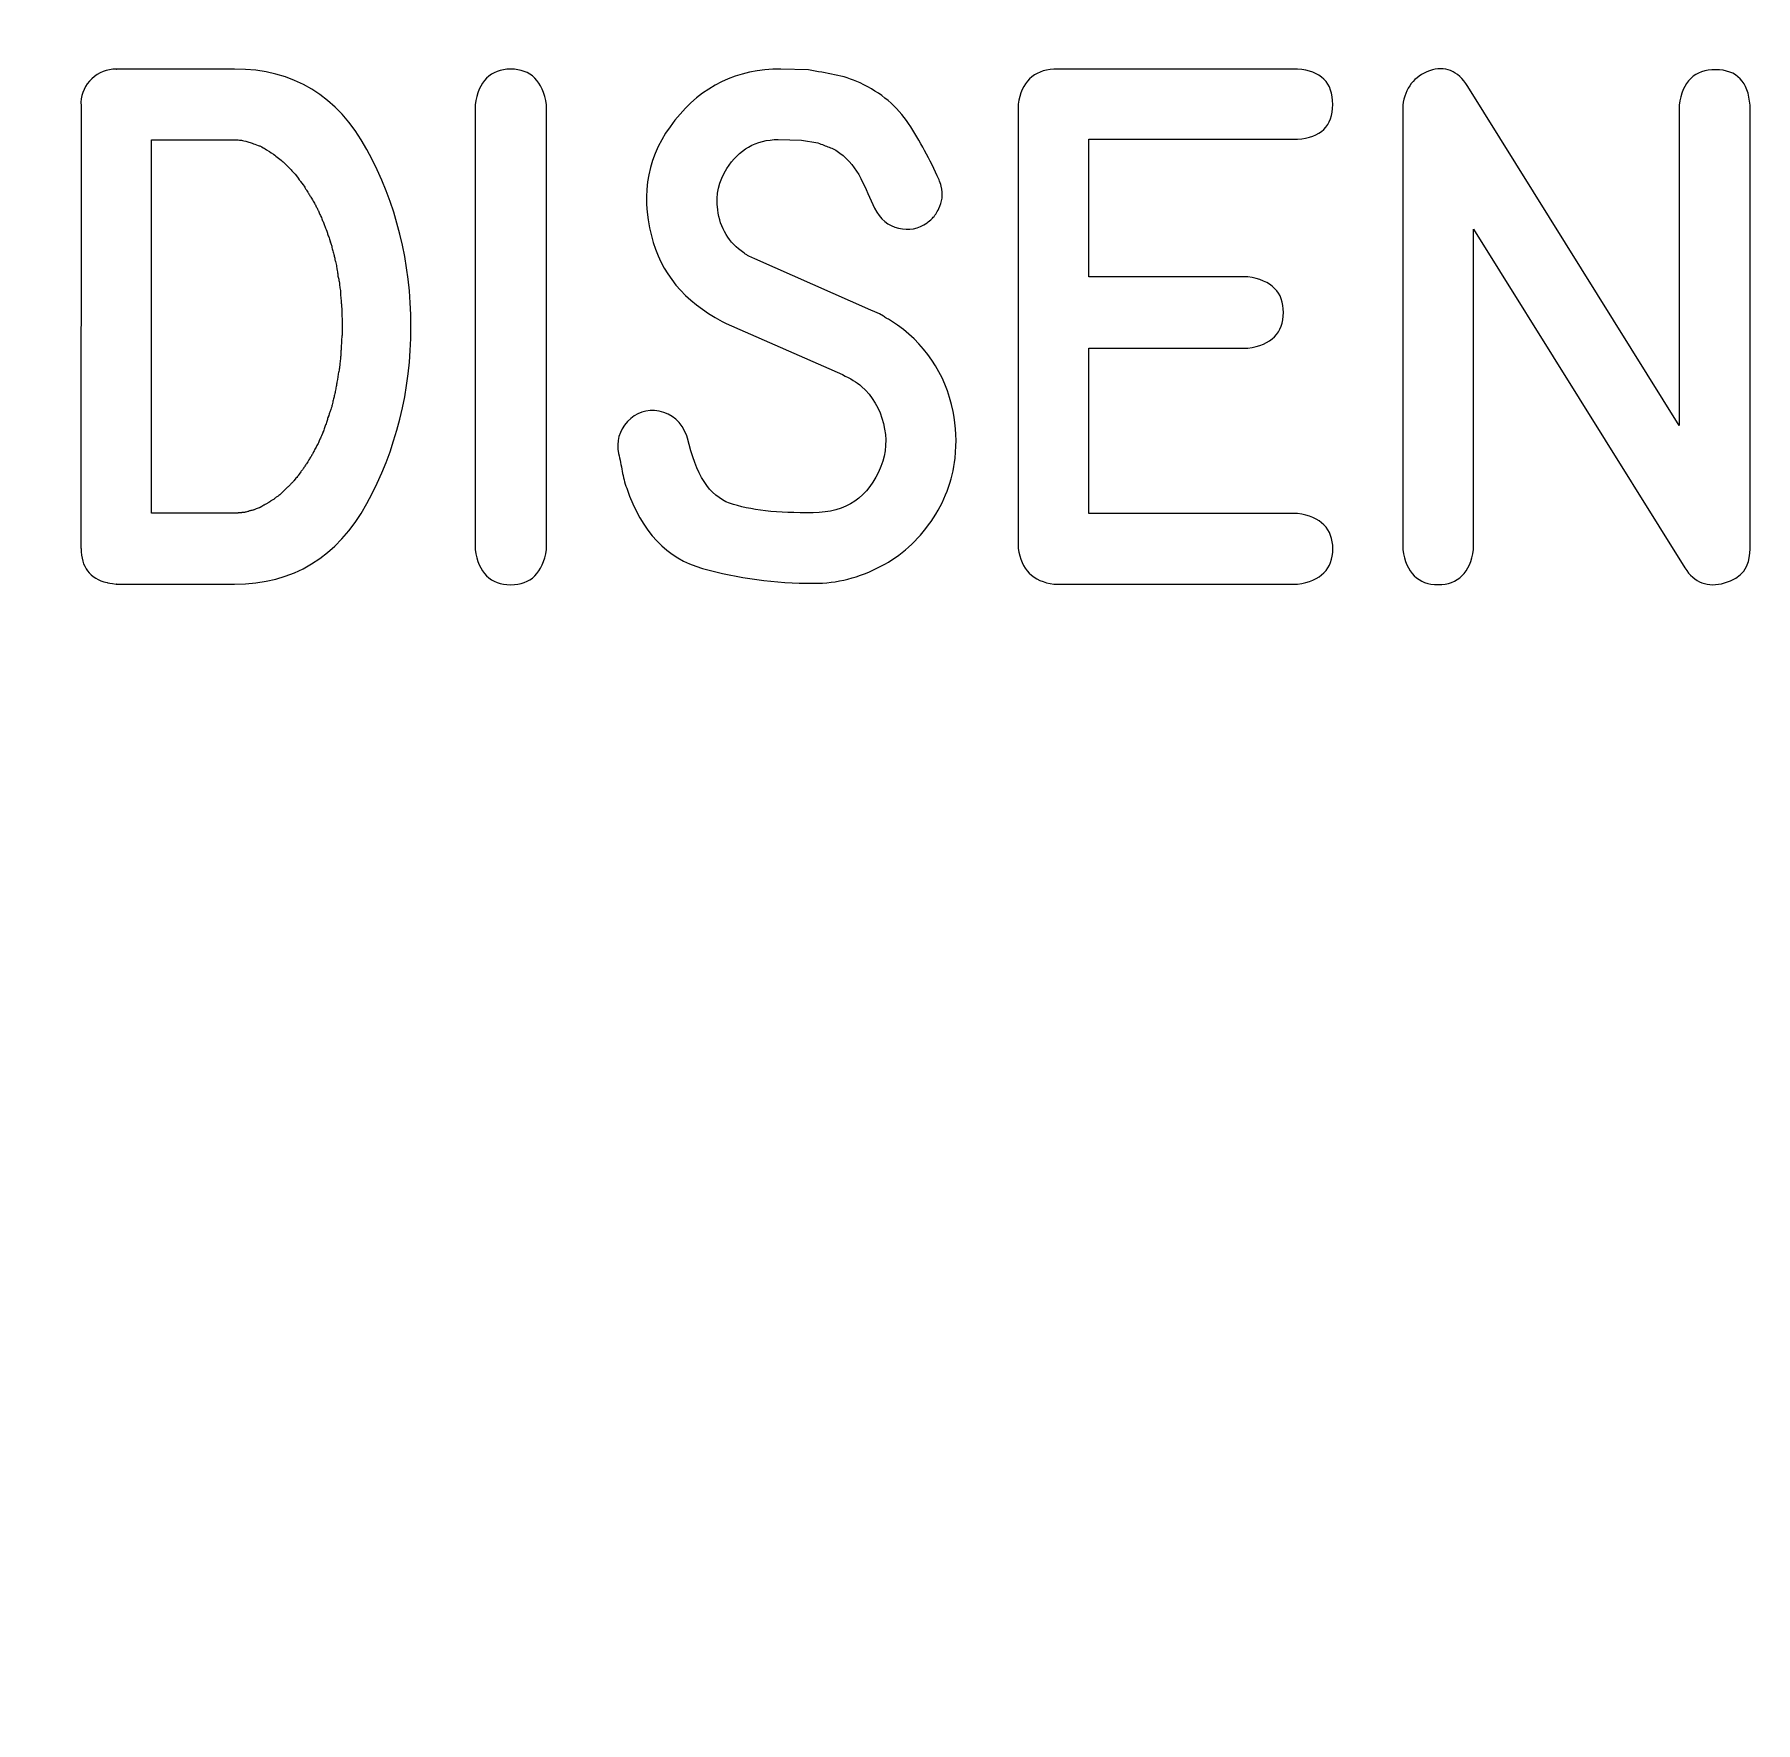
# Model space of a CAD drawing. Header units: millimetres. Extents: x -247 to 282, y -81 to 81.
# Drawn here: x -216.24 to -204.45, y -1.29 to 10.27 of the extents above; entities that cross this region are included whole.
import ezdxf

# ---------------------------------------------------------------- set-up
doc = ezdxf.new("R2010")
doc.units = ezdxf.units.MM
doc.header["$MEASUREMENT"] = 0
doc.layers.add('Engrave', color=7, linetype='Continuous')
doc.layers.add('Indicators', color=7, linetype='Continuous')

msp = doc.modelspace()

# ---------------------------------------------------------------- linework, layer by layer
at = {"layer": 'Engrave', "color": 240, "lineweight": 9}
for points, knots in [([(-215.6828, 10.0335), (-215.6828, 10.0335), (-214.8715, 10.0335), (-214.8715, 10.0335), (-214.8715, 10.0335), (-214.4681, 10.0335), (-214.1665, 9.8501), (-213.9654, 9.4826), (-213.9654, 9.4826), (-213.7644, 9.1151), (-213.6638, 8.7106), (-213.6638, 8.2696), (-213.6638, 8.2696), (-213.6638, 7.8287), (-213.7649, 7.4248), (-213.966, 7.0573), (-213.966, 7.0573), (-214.1677, 6.6898), (-214.4693, 6.5058), (-214.8715, 6.5058), (-214.8715, 6.5058), (-214.8715, 6.5058), (-215.6828, 6.5058), (-215.6828, 6.5058), (-215.6828, 6.5058), (-215.6828, 6.5058), (-215.6793, 6.5058), (-215.6793, 6.5058), (-215.6793, 6.5058), (-215.6793, 6.5058), (-215.6828, 6.5058), (-215.6828, 6.5058), (-215.6828, 6.5058), (-215.7205, 6.5117), (-215.741, 6.5152), (-215.7446, 6.5164), (-215.7446, 6.5164), (-215.8639, 6.5446), (-215.9233, 6.6228), (-215.9221, 6.7504), (-215.9221, 6.7504), (-215.9221, 6.7504), (-215.9239, 6.7504), (-215.9239, 6.7504), (-215.9239, 6.7504), (-215.9239, 6.7504), (-215.9221, 9.7924), (-215.9221, 9.7924), (-215.9221, 9.7924), (-215.9233, 9.796), (-215.9239, 9.8007), (-215.9239, 9.806), (-215.9239, 9.806), (-215.9204, 9.8695), (-215.8957, 9.923), (-215.8492, 9.9671), (-215.8492, 9.9671), (-215.8022, 10.0112), (-215.7463, 10.0335), (-215.6811, 10.0335), (-215.6811, 10.0335), (-215.6811, 10.0335), (-215.6828, 10.0335), (-215.6828, 10.0335)], [0, 0, 0, 0, 0.0588235, 0.0588235, 0.0588235, 0.0588235, 0.1176471, 0.1176471, 0.1176471, 0.1176471, 0.1764706, 0.1764706, 0.1764706, 0.1764706, 0.2352941, 0.2352941, 0.2352941, 0.2352941, 0.2941176, 0.2941176, 0.2941176, 0.2941176, 0.3529412, 0.3529412, 0.3529412, 0.3529412, 0.4117647, 0.4117647, 0.4117647, 0.4117647, 0.4705882, 0.4705882, 0.4705882, 0.4705882, 0.5294118, 0.5294118, 0.5294118, 0.5294118, 0.5882353, 0.5882353, 0.5882353, 0.5882353, 0.6470588, 0.6470588, 0.6470588, 0.6470588, 0.7058824, 0.7058824, 0.7058824, 0.7058824, 0.7647059, 0.7647059, 0.7647059, 0.7647059, 0.8235294, 0.8235294, 0.8235294, 0.8235294, 0.8823529, 0.8823529, 0.8823529, 0.8823529, 1, 1, 1, 1]), ([(-212.7354, 6.7433), (-212.7607, 6.5816), (-212.8424, 6.5011), (-212.9806, 6.5017), (-212.9806, 6.5017), (-213.1194, 6.5023), (-213.2005, 6.5828), (-213.2246, 6.7433), (-213.2246, 6.7433), (-213.2246, 6.7433), (-213.2246, 9.7889), (-213.2246, 9.7889), (-213.2246, 9.7889), (-213.2005, 9.9506), (-213.1194, 10.0323), (-212.9806, 10.0329), (-212.9806, 10.0329), (-212.8424, 10.0335), (-212.7607, 9.9518), (-212.7354, 9.7889), (-212.7354, 9.7889), (-212.7354, 9.7889), (-212.7354, 6.7433), (-212.7354, 6.7433)], [0, 0, 0, 0, 0.1428571, 0.1428571, 0.1428571, 0.1428571, 0.2857143, 0.2857143, 0.2857143, 0.2857143, 0.4285714, 0.4285714, 0.4285714, 0.4285714, 0.5714286, 0.5714286, 0.5714286, 0.5714286, 0.7142857, 0.7142857, 0.7142857, 0.7142857, 1, 1, 1, 1]), ([(-210.5136, 8.3831), (-210.5136, 8.3831), (-210.486, 8.3714), (-210.486, 8.3714), (-210.486, 8.3714), (-210.486, 8.3714), (-210.4548, 8.3561), (-210.4548, 8.3561), (-210.4548, 8.3561), (-210.4548, 8.3561), (-210.4272, 8.3402), (-210.4272, 8.3402), (-210.4272, 8.3402), (-210.4195, 8.3343), (-210.4101, 8.329), (-210.4007, 8.3237), (-210.4007, 8.3237), (-210.3907, 8.319), (-210.3813, 8.3132), (-210.3719, 8.3079), (-210.3719, 8.3079), (-210.145, 8.1585), (-210.0039, 7.9516), (-209.9504, 7.6876), (-209.9504, 7.6876), (-209.9298, 7.5841), (-209.9251, 7.4777), (-209.9362, 7.3689), (-209.9362, 7.3689), (-209.9551, 7.2125), (-210.0097, 7.0685), (-210.1009, 6.9356), (-210.1009, 6.9356), (-210.192, 6.8027), (-210.3067, 6.7004), (-210.4442, 6.6281), (-210.4442, 6.6281), (-210.5924, 6.5499), (-210.7459, 6.5111), (-210.9046, 6.5111), (-210.9046, 6.5111), (-211.1709, 6.5111), (-211.4249, 6.5452), (-211.6678, 6.6134), (-211.6678, 6.6134), (-211.91, 6.6816), (-212.0828, 6.8644), (-212.1857, 7.162), (-212.1857, 7.162), (-212.1999, 7.2002), (-212.2098, 7.239), (-212.2169, 7.279), (-212.2169, 7.279), (-212.224, 7.3195), (-212.2322, 7.3595), (-212.241, 7.4001), (-212.241, 7.4001), (-212.2581, 7.4824), (-212.2381, 7.5553), (-212.1799, 7.6188), (-212.1799, 7.6188), (-212.1222, 7.6817), (-212.0499, 7.7058), (-211.9641, 7.6911), (-211.9641, 7.6911), (-211.873, 7.6723), (-211.81, 7.6164), (-211.7742, 7.5224), (-211.7742, 7.5224), (-211.7742, 7.5224), (-211.7689, 7.5065), (-211.7689, 7.5065), (-211.7689, 7.5065), (-211.7142, 7.2572), (-211.6178, 7.1084), (-211.4808, 7.0602), (-211.4808, 7.0602), (-211.3432, 7.012), (-211.1527, 6.9903), (-210.9081, 6.995), (-210.9081, 6.995), (-210.6829, 6.995), (-210.5283, 7.1008), (-210.4442, 7.3119), (-210.4442, 7.3119), (-210.4078, 7.406), (-210.4019, 7.5041), (-210.4272, 7.6059), (-210.4272, 7.6059), (-210.4525, 7.707), (-210.5024, 7.7922), (-210.5771, 7.8598), (-210.5771, 7.8598), (-210.6106, 7.8887), (-210.6541, 7.9151), (-210.7082, 7.9404), (-210.7082, 7.9404), (-210.7082, 7.9404), (-211.5055, 8.2902), (-211.5055, 8.2902), (-211.5055, 8.2902), (-211.5055, 8.2902), (-211.5314, 8.3043), (-211.5314, 8.3043), (-211.5314, 8.3043), (-211.7924, 8.4419), (-211.9541, 8.6377), (-212.017, 8.8917), (-212.017, 8.8917), (-212.094, 9.1857), (-212.0405, 9.4491), (-211.8559, 9.6831), (-211.8559, 9.6831), (-211.6719, 9.9165), (-211.4296, 10.0335), (-211.1304, 10.0335), (-211.1304, 10.0335), (-211.1304, 10.0335), (-210.9405, 10.0282), (-210.9405, 10.0282), (-210.9405, 10.0282), (-210.8787, 10.017), (-210.8188, 10.0059), (-210.7617, 9.9947), (-210.7617, 9.9947), (-210.7041, 9.9841), (-210.6459, 9.9653), (-210.5877, 9.9388), (-210.5877, 9.9388), (-210.4431, 9.8712), (-210.3319, 9.7777), (-210.2549, 9.6596), (-210.2549, 9.6596), (-210.1779, 9.5414), (-210.1085, 9.4132), (-210.0468, 9.2756), (-210.0468, 9.2756), (-210.0409, 9.2627), (-210.0356, 9.248), (-210.0309, 9.2309), (-210.0309, 9.2309), (-210.0186, 9.1745), (-210.0244, 9.1234), (-210.0485, 9.0775), (-210.0485, 9.0775), (-210.0621, 9.0487), (-210.0768, 9.0269), (-210.0915, 9.0122), (-210.0915, 9.0122), (-210.1062, 8.9969), (-210.1185, 8.9869), (-210.1273, 8.9811), (-210.1273, 8.9811), (-210.1873, 8.9387), (-210.2526, 8.9258), (-210.3237, 8.9434), (-210.3237, 8.9434), (-210.3954, 8.9593), (-210.4495, 9.0052), (-210.4877, 9.081), (-210.4877, 9.081), (-210.5177, 9.1475), (-210.5495, 9.2157), (-210.583, 9.285), (-210.583, 9.285), (-210.6171, 9.3544), (-210.6647, 9.412), (-210.7253, 9.4585), (-210.7253, 9.4585), (-210.7506, 9.4767), (-210.7752, 9.4902), (-210.7988, 9.4985), (-210.7988, 9.4985), (-210.8223, 9.5073), (-210.8482, 9.5167), (-210.877, 9.5273), (-210.877, 9.5273), (-210.877, 9.5273), (-210.9887, 9.5461), (-210.9887, 9.5461), (-210.9887, 9.5461), (-210.9887, 9.5461), (-211.1474, 9.5514), (-211.1474, 9.5514), (-211.1474, 9.5514), (-211.3015, 9.549), (-211.4191, 9.4826), (-211.5002, 9.3515), (-211.5002, 9.3515), (-211.5555, 9.2674), (-211.576, 9.1739), (-211.5625, 9.0704), (-211.5625, 9.0704), (-211.5466, 8.9434), (-211.4867, 8.8447), (-211.3832, 8.7741), (-211.3832, 8.7741), (-211.3785, 8.7712), (-211.3738, 8.7671), (-211.3679, 8.7629), (-211.3679, 8.7629), (-211.362, 8.7594), (-211.3556, 8.7553), (-211.3491, 8.7518), (-211.3491, 8.7518), (-211.3491, 8.7518), (-211.3297, 8.7435), (-211.3297, 8.7435), (-211.3297, 8.7435), (-211.3297, 8.7435), (-211.3091, 8.7347), (-211.3091, 8.7347), (-211.3091, 8.7347), (-211.3091, 8.7347), (-210.5136, 8.3831), (-210.5136, 8.3831)], [0, 0, 0, 0, 0.0181818, 0.0181818, 0.0181818, 0.0181818, 0.0363636, 0.0363636, 0.0363636, 0.0363636, 0.0545455, 0.0545455, 0.0545455, 0.0545455, 0.0727273, 0.0727273, 0.0727273, 0.0727273, 0.0909091, 0.0909091, 0.0909091, 0.0909091, 0.1090909, 0.1090909, 0.1090909, 0.1090909, 0.1272727, 0.1272727, 0.1272727, 0.1272727, 0.1454545, 0.1454545, 0.1454545, 0.1454545, 0.1636364, 0.1636364, 0.1636364, 0.1636364, 0.1818182, 0.1818182, 0.1818182, 0.1818182, 0.2, 0.2, 0.2, 0.2, 0.2181818, 0.2181818, 0.2181818, 0.2181818, 0.2363636, 0.2363636, 0.2363636, 0.2363636, 0.2545455, 0.2545455, 0.2545455, 0.2545455, 0.2727273, 0.2727273, 0.2727273, 0.2727273, 0.2909091, 0.2909091, 0.2909091, 0.2909091, 0.3090909, 0.3090909, 0.3090909, 0.3090909, 0.3272727, 0.3272727, 0.3272727, 0.3272727, 0.3454545, 0.3454545, 0.3454545, 0.3454545, 0.3636364, 0.3636364, 0.3636364, 0.3636364, 0.3818182, 0.3818182, 0.3818182, 0.3818182, 0.4, 0.4, 0.4, 0.4, 0.4181818, 0.4181818, 0.4181818, 0.4181818, 0.4363636, 0.4363636, 0.4363636, 0.4363636, 0.4545455, 0.4545455, 0.4545455, 0.4545455, 0.4727273, 0.4727273, 0.4727273, 0.4727273, 0.4909091, 0.4909091, 0.4909091, 0.4909091, 0.5090909, 0.5090909, 0.5090909, 0.5090909, 0.5272727, 0.5272727, 0.5272727, 0.5272727, 0.5454545, 0.5454545, 0.5454545, 0.5454545, 0.5636364, 0.5636364, 0.5636364, 0.5636364, 0.5818182, 0.5818182, 0.5818182, 0.5818182, 0.6, 0.6, 0.6, 0.6, 0.6181818, 0.6181818, 0.6181818, 0.6181818, 0.6363636, 0.6363636, 0.6363636, 0.6363636, 0.6545455, 0.6545455, 0.6545455, 0.6545455, 0.6727273, 0.6727273, 0.6727273, 0.6727273, 0.6909091, 0.6909091, 0.6909091, 0.6909091, 0.7090909, 0.7090909, 0.7090909, 0.7090909, 0.7272727, 0.7272727, 0.7272727, 0.7272727, 0.7454545, 0.7454545, 0.7454545, 0.7454545, 0.7636364, 0.7636364, 0.7636364, 0.7636364, 0.7818182, 0.7818182, 0.7818182, 0.7818182, 0.8, 0.8, 0.8, 0.8, 0.8181818, 0.8181818, 0.8181818, 0.8181818, 0.8363636, 0.8363636, 0.8363636, 0.8363636, 0.8545455, 0.8545455, 0.8545455, 0.8545455, 0.8727273, 0.8727273, 0.8727273, 0.8727273, 0.8909091, 0.8909091, 0.8909091, 0.8909091, 0.9090909, 0.9090909, 0.9090909, 0.9090909, 0.9272727, 0.9272727, 0.9272727, 0.9272727, 0.9454545, 0.9454545, 0.9454545, 0.9454545, 0.9636364, 0.9636364, 0.9636364, 0.9636364, 1, 1, 1, 1]), ([(-207.5921, 9.5531), (-207.5921, 9.5531), (-209.0202, 9.5531), (-209.0202, 9.5531), (-209.0202, 9.5531), (-209.0202, 9.5531), (-209.0202, 8.6107), (-209.0202, 8.6107), (-209.0202, 8.6107), (-209.0202, 8.6107), (-207.9313, 8.6107), (-207.9313, 8.6107), (-207.9313, 8.6107), (-207.7685, 8.5866), (-207.6873, 8.5048), (-207.6879, 8.3655), (-207.6879, 8.3655), (-207.6885, 8.2256), (-207.7696, 8.1444), (-207.9313, 8.1215), (-207.9313, 8.1215), (-207.9313, 8.1215), (-209.0202, 8.1215), (-209.0202, 8.1215), (-209.0202, 8.1215), (-209.0202, 8.1215), (-209.0202, 6.9897), (-209.0202, 6.9897), (-209.0202, 6.9897), (-209.0202, 6.9897), (-207.5921, 6.9897), (-207.5921, 6.9897), (-207.5921, 6.9897), (-207.4304, 6.9656), (-207.3493, 6.885), (-207.3493, 6.7469), (-207.3493, 6.7469), (-207.3493, 6.6093), (-207.4304, 6.5287), (-207.5921, 6.5058), (-207.5921, 6.5058), (-207.5921, 6.5058), (-209.2595, 6.5058), (-209.2595, 6.5058), (-209.2595, 6.5058), (-209.403, 6.524), (-209.4847, 6.6058), (-209.5041, 6.7504), (-209.5041, 6.7504), (-209.5041, 6.7504), (-209.5041, 9.7924), (-209.5041, 9.7924), (-209.5041, 9.7924), (-209.4823, 9.9441), (-209.4006, 10.0241), (-209.2595, 10.0335), (-209.2595, 10.0335), (-209.2595, 10.0335), (-207.5921, 10.0335), (-207.5921, 10.0335), (-207.5921, 10.0335), (-207.4304, 10.0212), (-207.3493, 9.94), (-207.3499, 9.7913), (-207.3499, 9.7913), (-207.3504, 9.6425), (-207.4316, 9.5631), (-207.5921, 9.5531)], [0, 0, 0, 0, 0.0555556, 0.0555556, 0.0555556, 0.0555556, 0.1111111, 0.1111111, 0.1111111, 0.1111111, 0.1666667, 0.1666667, 0.1666667, 0.1666667, 0.2222222, 0.2222222, 0.2222222, 0.2222222, 0.2777778, 0.2777778, 0.2777778, 0.2777778, 0.3333333, 0.3333333, 0.3333333, 0.3333333, 0.3888889, 0.3888889, 0.3888889, 0.3888889, 0.4444444, 0.4444444, 0.4444444, 0.4444444, 0.5, 0.5, 0.5, 0.5, 0.5555556, 0.5555556, 0.5555556, 0.5555556, 0.6111111, 0.6111111, 0.6111111, 0.6111111, 0.6666667, 0.6666667, 0.6666667, 0.6666667, 0.7222222, 0.7222222, 0.7222222, 0.7222222, 0.7777778, 0.7777778, 0.7777778, 0.7777778, 0.8333333, 0.8333333, 0.8333333, 0.8333333, 0.8888889, 0.8888889, 0.8888889, 0.8888889, 1, 1, 1, 1]), ([(-204.4919, 6.7433), (-204.4919, 6.6228), (-204.5501, 6.5464), (-204.6665, 6.5134), (-204.6665, 6.5134), (-204.7835, 6.4811), (-204.8734, 6.5152), (-204.9381, 6.6163), (-204.9381, 6.6163), (-204.9381, 6.6163), (-206.3851, 8.9364), (-206.3851, 8.9364), (-206.3851, 8.9364), (-206.3851, 8.9364), (-206.3851, 6.7433), (-206.3851, 6.7433), (-206.3851, 6.7433), (-206.4103, 6.5828), (-206.4915, 6.5023), (-206.6285, 6.5023), (-206.6285, 6.5023), (-206.766, 6.5023), (-206.8466, 6.5828), (-206.8707, 6.7433), (-206.8707, 6.7433), (-206.8707, 6.7433), (-206.8707, 9.7854), (-206.8707, 9.7854), (-206.8707, 9.7854), (-206.8536, 9.9047), (-206.7925, 9.9835), (-206.6873, 10.0217), (-206.6873, 10.0217), (-206.582, 10.0594), (-206.4944, 10.0235), (-206.4244, 9.9147), (-206.4244, 9.9147), (-206.4244, 9.9147), (-204.9775, 7.5912), (-204.9775, 7.5912), (-204.9775, 7.5912), (-204.9775, 7.5912), (-204.9775, 9.7854), (-204.9775, 9.7854), (-204.9775, 9.7854), (-204.9557, 9.9494), (-204.8723, 10.0311), (-204.727, 10.0294), (-204.727, 10.0294), (-204.5818, 10.0276), (-204.5036, 9.9465), (-204.4919, 9.7854), (-204.4919, 9.7854), (-204.4919, 9.7854), (-204.4919, 6.7433), (-204.4919, 6.7433)], [0, 0, 0, 0, 0.0666667, 0.0666667, 0.0666667, 0.0666667, 0.1333333, 0.1333333, 0.1333333, 0.1333333, 0.2, 0.2, 0.2, 0.2, 0.2666667, 0.2666667, 0.2666667, 0.2666667, 0.3333333, 0.3333333, 0.3333333, 0.3333333, 0.4, 0.4, 0.4, 0.4, 0.4666667, 0.4666667, 0.4666667, 0.4666667, 0.5333333, 0.5333333, 0.5333333, 0.5333333, 0.6, 0.6, 0.6, 0.6, 0.6666667, 0.6666667, 0.6666667, 0.6666667, 0.7333333, 0.7333333, 0.7333333, 0.7333333, 0.8, 0.8, 0.8, 0.8, 0.8666667, 0.8666667, 0.8666667, 0.8666667, 1, 1, 1, 1]), ([(-214.8715, 6.9914), (-214.8691, 6.9914), (-214.8668, 6.9914), (-214.8644, 6.9914), (-214.8644, 6.9914), (-214.8621, 6.9914), (-214.8591, 6.9914), (-214.8562, 6.9914), (-214.8562, 6.9914), (-214.8538, 6.9914), (-214.8515, 6.992), (-214.8497, 6.9926), (-214.8497, 6.9926), (-214.848, 6.9932), (-214.8456, 6.9932), (-214.8421, 6.9932), (-214.8421, 6.9932), (-214.8397, 6.9932), (-214.8374, 6.9938), (-214.8344, 6.9944), (-214.8344, 6.9944), (-214.8315, 6.995), (-214.8285, 6.995), (-214.825, 6.995), (-214.825, 6.995), (-214.8227, 6.995), (-214.8203, 6.9956), (-214.818, 6.9956), (-214.818, 6.9956), (-214.8156, 6.9962), (-214.8127, 6.9967), (-214.8091, 6.9967), (-214.8091, 6.9967), (-214.8074, 6.9967), (-214.805, 6.9967), (-214.8027, 6.9973), (-214.8027, 6.9973), (-214.8003, 6.9979), (-214.7974, 6.9985), (-214.7939, 6.9985), (-214.7939, 6.9985), (-214.7892, 7.0009), (-214.7845, 7.002), (-214.7803, 7.002), (-214.7803, 7.002), (-214.778, 7.002), (-214.7756, 7.0026), (-214.7733, 7.0044), (-214.7733, 7.0044), (-214.7709, 7.0061), (-214.768, 7.0079), (-214.7645, 7.0085), (-214.7645, 7.0085), (-214.7621, 7.0085), (-214.7598, 7.0091), (-214.7568, 7.0097), (-214.7568, 7.0097), (-214.7539, 7.0103), (-214.7509, 7.0108), (-214.7474, 7.012), (-214.7474, 7.012), (-214.7451, 7.012), (-214.7427, 7.0126), (-214.7404, 7.0138), (-214.7404, 7.0138), (-214.738, 7.015), (-214.7357, 7.0161), (-214.7321, 7.0173), (-214.7321, 7.0173), (-214.7251, 7.0197), (-214.7198, 7.022), (-214.7163, 7.0244), (-214.7163, 7.0244), (-214.6957, 7.0314), (-214.6898, 7.0332), (-214.6992, 7.0314), (-214.6992, 7.0314), (-214.6968, 7.0314), (-214.6945, 7.032), (-214.6921, 7.0338), (-214.6921, 7.0338), (-214.6898, 7.0355), (-214.6869, 7.0367), (-214.6839, 7.0379), (-214.6839, 7.0379), (-214.6733, 7.045), (-214.6686, 7.0479), (-214.6698, 7.0467), (-214.6698, 7.0467), (-214.6586, 7.0526), (-214.6528, 7.0555), (-214.6528, 7.0555), (-214.6528, 7.0555), (-214.6504, 7.0567), (-214.648, 7.0579), (-214.6457, 7.0596), (-214.6457, 7.0596), (-214.6433, 7.0614), (-214.6404, 7.0632), (-214.6369, 7.0655), (-214.6369, 7.0655), (-214.6269, 7.0726), (-214.6216, 7.0761), (-214.6216, 7.0761), (-214.6216, 7.0761), (-214.6192, 7.0773), (-214.6169, 7.0785), (-214.6139, 7.0802), (-214.6139, 7.0802), (-214.611, 7.082), (-214.6081, 7.0838), (-214.6045, 7.0861), (-214.6045, 7.0861), (-214.6022, 7.0873), (-214.5998, 7.089), (-214.5975, 7.0914), (-214.5975, 7.0914), (-214.5951, 7.0937), (-214.5922, 7.0961), (-214.5887, 7.0985), (-214.5887, 7.0985), (-214.5869, 7.0996), (-214.5845, 7.1008), (-214.5822, 7.1026), (-214.5822, 7.1026), (-214.5798, 7.1043), (-214.5769, 7.1067), (-214.5734, 7.1084), (-214.5734, 7.1084), (-214.571, 7.1108), (-214.5651, 7.1155), (-214.5563, 7.1226), (-214.5563, 7.1226), (-214.5469, 7.132), (-214.5422, 7.1361), (-214.5422, 7.1361), (-214.5422, 7.1361), (-214.5399, 7.1384), (-214.5381, 7.1408), (-214.5358, 7.1431), (-214.5358, 7.1431), (-214.5334, 7.1455), (-214.5305, 7.1484), (-214.5269, 7.152), (-214.5269, 7.152), (-214.5246, 7.1543), (-214.5222, 7.1561), (-214.5199, 7.1584), (-214.5199, 7.1584), (-214.5175, 7.1608), (-214.5152, 7.1637), (-214.5116, 7.1672), (-214.5116, 7.1672), (-214.5081, 7.1696), (-214.5028, 7.1743), (-214.4958, 7.1808), (-214.4958, 7.1808), (-214.4934, 7.1831), (-214.4911, 7.1855), (-214.4893, 7.1878), (-214.4893, 7.1878), (-214.487, 7.1902), (-214.484, 7.1931), (-214.4805, 7.1966), (-214.4805, 7.1966), (-214.4781, 7.199), (-214.4758, 7.2013), (-214.4734, 7.2043), (-214.4734, 7.2043), (-214.4711, 7.2072), (-214.4681, 7.2102), (-214.4652, 7.2137), (-214.4652, 7.2137), (-214.4511, 7.2319), (-214.4464, 7.2378), (-214.4511, 7.2307), (-214.4511, 7.2307), (-214.4429, 7.239), (-214.4382, 7.2454), (-214.4358, 7.2501), (-214.4358, 7.2501), (-214.4252, 7.2637), (-214.4205, 7.2701), (-214.4217, 7.269), (-214.4217, 7.269), (-214.4193, 7.2725), (-214.417, 7.2754), (-214.4152, 7.2784), (-214.4152, 7.2784), (-214.4129, 7.2813), (-214.4099, 7.2842), (-214.4064, 7.2878), (-214.4064, 7.2878), (-214.404, 7.2913), (-214.4023, 7.2948), (-214.4005, 7.2984), (-214.4005, 7.2984), (-214.3988, 7.3019), (-214.3958, 7.3048), (-214.3929, 7.3084), (-214.3929, 7.3084), (-214.3917, 7.3119), (-214.3894, 7.3154), (-214.3864, 7.3195), (-214.3864, 7.3195), (-214.3835, 7.3236), (-214.3811, 7.3272), (-214.3788, 7.3307), (-214.3788, 7.3307), (-214.3717, 7.3401), (-214.3676, 7.3472), (-214.3652, 7.3519), (-214.3652, 7.3519), (-214.3629, 7.3548), (-214.3605, 7.3589), (-214.3588, 7.363), (-214.3588, 7.363), (-214.357, 7.3666), (-214.3547, 7.3707), (-214.3511, 7.3742), (-214.3511, 7.3742), (-214.3488, 7.3771), (-214.347, 7.3813), (-214.3453, 7.3854), (-214.3453, 7.3854), (-214.3435, 7.3889), (-214.3411, 7.393), (-214.3376, 7.3965), (-214.3376, 7.3965), (-214.3353, 7.4018), (-214.3317, 7.4095), (-214.327, 7.4189), (-214.327, 7.4189), (-214.3247, 7.4224), (-214.3229, 7.4259), (-214.3211, 7.4306), (-214.3211, 7.4306), (-214.3194, 7.4353), (-214.317, 7.4401), (-214.3135, 7.4448), (-214.3135, 7.4448), (-214.3112, 7.4483), (-214.3088, 7.4518), (-214.307, 7.4559), (-214.307, 7.4559), (-214.3059, 7.46), (-214.3029, 7.4642), (-214.2994, 7.4689), (-214.2994, 7.4689), (-214.2982, 7.4724), (-214.297, 7.4759), (-214.2953, 7.4806), (-214.2953, 7.4806), (-214.2935, 7.4853), (-214.2918, 7.49), (-214.2894, 7.4947), (-214.2894, 7.4947), (-214.2859, 7.5), (-214.2818, 7.5088), (-214.2771, 7.5206), (-214.2771, 7.5206), (-214.2659, 7.5488), (-214.2618, 7.5582), (-214.2653, 7.5476), (-214.2653, 7.5476), (-214.2641, 7.5512), (-214.2624, 7.5559), (-214.2606, 7.5606), (-214.2606, 7.5606), (-214.2588, 7.5659), (-214.2571, 7.5712), (-214.2547, 7.5753), (-214.2547, 7.5753), (-214.2535, 7.58), (-214.2524, 7.5847), (-214.2506, 7.5894), (-214.2506, 7.5894), (-214.2488, 7.5941), (-214.2465, 7.5988), (-214.2447, 7.6047), (-214.2447, 7.6047), (-214.2412, 7.6153), (-214.2382, 7.6241), (-214.2359, 7.6323), (-214.2359, 7.6323), (-214.2347, 7.637), (-214.2335, 7.6417), (-214.2318, 7.6464), (-214.2318, 7.6464), (-214.23, 7.6505), (-214.2277, 7.6558), (-214.2253, 7.6617), (-214.2253, 7.6617), (-214.23, 7.65), (-214.2271, 7.6599), (-214.2171, 7.6911), (-214.2171, 7.6911), (-214.2147, 7.6964), (-214.2112, 7.7064), (-214.2065, 7.7199), (-214.2065, 7.7199), (-214.2065, 7.7246), (-214.2059, 7.7299), (-214.2041, 7.7346), (-214.2041, 7.7346), (-214.2024, 7.7399), (-214.2006, 7.7452), (-214.1994, 7.7511), (-214.1994, 7.7511), (-214.1983, 7.7558), (-214.1971, 7.7605), (-214.1959, 7.7658), (-214.1959, 7.7658), (-214.1953, 7.7711), (-214.1936, 7.7764), (-214.1912, 7.7822), (-214.1912, 7.7822), (-214.1912, 7.7858), (-214.19, 7.7899), (-214.1883, 7.7952), (-214.1883, 7.7952), (-214.1865, 7.8005), (-214.1853, 7.8058), (-214.1842, 7.8116), (-214.1842, 7.8116), (-214.183, 7.8193), (-214.1812, 7.8305), (-214.1789, 7.844), (-214.1789, 7.844), (-214.1789, 7.8487), (-214.1783, 7.8534), (-214.1765, 7.8587), (-214.1765, 7.8587), (-214.1747, 7.864), (-214.173, 7.8693), (-214.1724, 7.8751), (-214.1724, 7.8751), (-214.1724, 7.8798), (-214.1718, 7.8845), (-214.1706, 7.8898), (-214.1706, 7.8898), (-214.1695, 7.8951), (-214.1683, 7.9004), (-214.1671, 7.9063), (-214.1671, 7.9063), (-214.1659, 7.9145), (-214.1642, 7.9251), (-214.1618, 7.9392), (-214.1618, 7.9392), (-214.1618, 7.9433), (-214.1606, 7.9486), (-214.1589, 7.9545), (-214.1589, 7.9545), (-214.1577, 7.9604), (-214.1559, 7.9657), (-214.1548, 7.9716), (-214.1548, 7.9716), (-214.1548, 7.9798), (-214.1536, 7.9904), (-214.1512, 8.0045), (-214.1512, 8.0045), (-214.1512, 8.0092), (-214.1512, 8.0139), (-214.1506, 8.0192), (-214.1506, 8.0192), (-214.1501, 8.0245), (-214.1489, 8.0304), (-214.1477, 8.0368), (-214.1477, 8.0368), (-214.1459, 8.0509), (-214.1448, 8.0615), (-214.1448, 8.0697), (-214.1448, 8.0697), (-214.1436, 8.078), (-214.143, 8.0886), (-214.143, 8.1027), (-214.143, 8.1027), (-214.1418, 8.1109), (-214.1412, 8.1221), (-214.1412, 8.1368), (-214.1412, 8.1368), (-214.1401, 8.145), (-214.1395, 8.1562), (-214.1395, 8.1697), (-214.1395, 8.1697), (-214.1395, 8.1756), (-214.1389, 8.1809), (-214.1383, 8.1862), (-214.1383, 8.1862), (-214.1377, 8.1915), (-214.1371, 8.1973), (-214.1359, 8.2044), (-214.1359, 8.2044), (-214.1359, 8.2091), (-214.1354, 8.2138), (-214.1348, 8.2191), (-214.1348, 8.2191), (-214.1348, 8.2238), (-214.1342, 8.2303), (-214.1342, 8.2367), (-214.1342, 8.2367), (-214.1342, 8.2414), (-214.1342, 8.2467), (-214.1342, 8.2526), (-214.1342, 8.2526), (-214.1342, 8.2579), (-214.1342, 8.2638), (-214.1342, 8.2696), (-214.1342, 8.2696), (-214.1342, 8.2755), (-214.1342, 8.2808), (-214.1342, 8.2861), (-214.1342, 8.2861), (-214.1342, 8.2914), (-214.1342, 8.2967), (-214.1342, 8.3026), (-214.1342, 8.3026), (-214.1342, 8.3079), (-214.1348, 8.3137), (-214.1348, 8.3184), (-214.1348, 8.3184), (-214.1354, 8.3237), (-214.1359, 8.3302), (-214.1359, 8.3367), (-214.1359, 8.3367), (-214.1359, 8.3414), (-214.1359, 8.3467), (-214.1359, 8.3526), (-214.1359, 8.3526), (-214.1359, 8.3578), (-214.1359, 8.3637), (-214.1359, 8.3696), (-214.1359, 8.3696), (-214.1359, 8.3767), (-214.1371, 8.3878), (-214.1395, 8.4043), (-214.1395, 8.4043), (-214.1395, 8.4178), (-214.1401, 8.4284), (-214.1412, 8.4349), (-214.1412, 8.4349), (-214.1412, 8.4431), (-214.1424, 8.4549), (-214.1448, 8.4713), (-214.1448, 8.4713), (-214.1448, 8.4848), (-214.1454, 8.4954), (-214.1465, 8.5025), (-214.1465, 8.5025), (-214.1465, 8.5101), (-214.1471, 8.5213), (-214.1495, 8.5348), (-214.1495, 8.5348), (-214.1506, 8.5395), (-214.1518, 8.5448), (-214.1524, 8.5507), (-214.1524, 8.5507), (-214.153, 8.556), (-214.153, 8.5619), (-214.153, 8.5677), (-214.153, 8.5677), (-214.1553, 8.5813), (-214.1577, 8.5924), (-214.1601, 8.6007), (-214.1601, 8.6007), (-214.1612, 8.6048), (-214.1624, 8.6101), (-214.1636, 8.6148), (-214.1636, 8.6148), (-214.1648, 8.6201), (-214.1653, 8.6254), (-214.1653, 8.6312), (-214.1653, 8.6312), (-214.1665, 8.6395), (-214.1683, 8.6501), (-214.1706, 8.6642), (-214.1706, 8.6642), (-214.1718, 8.6724), (-214.173, 8.683), (-214.1753, 8.6971), (-214.1753, 8.6971), (-214.18, 8.7106), (-214.183, 8.7212), (-214.1842, 8.7277), (-214.1842, 8.7277), (-214.1865, 8.7418), (-214.1883, 8.7512), (-214.1894, 8.7571), (-214.1894, 8.7571), (-214.1918, 8.7618), (-214.1936, 8.7665), (-214.1947, 8.7718), (-214.1947, 8.7718), (-214.1959, 8.7771), (-214.1965, 8.7823), (-214.1977, 8.7882), (-214.1977, 8.7882), (-214.1989, 8.7929), (-214.2006, 8.7976), (-214.203, 8.8029), (-214.203, 8.8029), (-214.2053, 8.8082), (-214.2065, 8.8135), (-214.2065, 8.8194), (-214.2065, 8.8194), (-214.2171, 8.85), (-214.22, 8.86), (-214.2153, 8.8482), (-214.2153, 8.8482), (-214.2177, 8.8564), (-214.22, 8.8664), (-214.2235, 8.8776), (-214.2235, 8.8776), (-214.2259, 8.8811), (-214.2283, 8.8852), (-214.23, 8.8905), (-214.23, 8.8905), (-214.2318, 8.8958), (-214.233, 8.9005), (-214.2341, 8.9052), (-214.2341, 8.9052), (-214.2353, 8.9088), (-214.2388, 8.9187), (-214.2447, 8.9346), (-214.2447, 8.9346), (-214.2488, 8.9458), (-214.2524, 8.9552), (-214.2547, 8.9623), (-214.2547, 8.9623), (-214.2571, 8.9658), (-214.2588, 8.9699), (-214.2606, 8.9752), (-214.2606, 8.9752), (-214.2624, 8.9805), (-214.2641, 8.9852), (-214.2653, 8.9899), (-214.2653, 8.9899), (-214.2676, 8.9928), (-214.27, 8.9969), (-214.2718, 9.0016), (-214.2718, 9.0016), (-214.2741, 9.0064), (-214.2759, 9.0111), (-214.2771, 9.0158), (-214.2771, 9.0158), (-214.2818, 9.0269), (-214.2859, 9.0357), (-214.2894, 9.0416), (-214.2894, 9.0416), (-214.2941, 9.0528), (-214.297, 9.061), (-214.2994, 9.0657), (-214.2994, 9.0657), (-214.3041, 9.0769), (-214.3082, 9.0857), (-214.3117, 9.091), (-214.3117, 9.091), (-214.3141, 9.0945), (-214.3164, 9.0987), (-214.3182, 9.1028), (-214.3182, 9.1028), (-214.3206, 9.1063), (-214.3223, 9.1104), (-214.3235, 9.1139), (-214.3235, 9.1139), (-214.3306, 9.1251), (-214.3353, 9.1333), (-214.3376, 9.1381), (-214.3376, 9.1381), (-214.3476, 9.1539), (-214.3523, 9.1616), (-214.3511, 9.1604), (-214.3511, 9.1604), (-214.3547, 9.1639), (-214.357, 9.1674), (-214.3588, 9.1716), (-214.3588, 9.1716), (-214.3605, 9.1757), (-214.3629, 9.1792), (-214.3652, 9.1827), (-214.3652, 9.1827), (-214.3676, 9.1874), (-214.3717, 9.1939), (-214.3788, 9.2033), (-214.3788, 9.2033), (-214.3811, 9.2068), (-214.3835, 9.2104), (-214.3858, 9.2133), (-214.3858, 9.2133), (-214.3882, 9.2168), (-214.3899, 9.2204), (-214.3911, 9.2239), (-214.3911, 9.2239), (-214.3964, 9.2345), (-214.4064, 9.2474), (-214.4199, 9.2633), (-214.4199, 9.2633), (-214.4223, 9.2656), (-214.4317, 9.2786), (-214.4476, 9.3015), (-214.4476, 9.3015), (-214.4617, 9.3174), (-214.4717, 9.3291), (-214.4787, 9.3362), (-214.4787, 9.3362), (-214.4858, 9.3438), (-214.4958, 9.355), (-214.5099, 9.3685), (-214.5099, 9.3685), (-214.5187, 9.3791), (-214.5287, 9.3885), (-214.5393, 9.3979), (-214.5393, 9.3979), (-214.5469, 9.4038), (-214.5581, 9.412), (-214.5716, 9.4238), (-214.5716, 9.4238), (-214.5834, 9.4332), (-214.594, 9.4414), (-214.6045, 9.4497), (-214.6045, 9.4497), (-214.631, 9.4667), (-214.6416, 9.4744), (-214.6369, 9.472), (-214.6369, 9.472), (-214.6604, 9.4855), (-214.6704, 9.492), (-214.668, 9.4908), (-214.668, 9.4908), (-214.668, 9.4908), (-214.6786, 9.4961), (-214.6992, 9.5067), (-214.6992, 9.5067), (-214.7039, 9.5085), (-214.7145, 9.5126), (-214.7321, 9.5185), (-214.7321, 9.5185), (-214.7468, 9.5243), (-214.758, 9.5285), (-214.7645, 9.5308), (-214.7645, 9.5308), (-214.7703, 9.5314), (-214.7756, 9.5332), (-214.7803, 9.5349), (-214.7803, 9.5349), (-214.7845, 9.5367), (-214.7892, 9.5384), (-214.7939, 9.5408), (-214.7939, 9.5408), (-214.8144, 9.5443), (-214.825, 9.5461), (-214.825, 9.5461), (-214.825, 9.5461), (-214.8321, 9.5473), (-214.8421, 9.5479), (-214.8562, 9.5479), (-214.8562, 9.5479), (-214.8591, 9.5479), (-214.8621, 9.5479), (-214.8644, 9.5479), (-214.8644, 9.5479), (-214.8668, 9.5479), (-214.8691, 9.5479), (-214.8715, 9.5479), (-214.8715, 9.5479), (-214.8715, 9.5479), (-215.44, 9.5479), (-215.44, 9.5479), (-215.44, 9.5479), (-215.44, 9.5479), (-215.44, 6.9914), (-215.44, 6.9914), (-215.44, 6.9914), (-215.44, 6.9914), (-215.44, 6.9914), (-215.44, 6.9914), (-215.44, 6.9914), (-215.44, 6.9914), (-214.8715, 6.9914), (-214.8715, 6.9914)], [0, 0, 0, 0, 0.005848, 0.005848, 0.005848, 0.005848, 0.0116959, 0.0116959, 0.0116959, 0.0116959, 0.0175439, 0.0175439, 0.0175439, 0.0175439, 0.0233918, 0.0233918, 0.0233918, 0.0233918, 0.0292398, 0.0292398, 0.0292398, 0.0292398, 0.0350877, 0.0350877, 0.0350877, 0.0350877, 0.0409357, 0.0409357, 0.0409357, 0.0409357, 0.0467836, 0.0467836, 0.0467836, 0.0467836, 0.0526316, 0.0526316, 0.0526316, 0.0526316, 0.0584795, 0.0584795, 0.0584795, 0.0584795, 0.0643275, 0.0643275, 0.0643275, 0.0643275, 0.0701754, 0.0701754, 0.0701754, 0.0701754, 0.0760234, 0.0760234, 0.0760234, 0.0760234, 0.0818713, 0.0818713, 0.0818713, 0.0818713, 0.0877193, 0.0877193, 0.0877193, 0.0877193, 0.0935673, 0.0935673, 0.0935673, 0.0935673, 0.0994152, 0.0994152, 0.0994152, 0.0994152, 0.1052632, 0.1052632, 0.1052632, 0.1052632, 0.1111111, 0.1111111, 0.1111111, 0.1111111, 0.1169591, 0.1169591, 0.1169591, 0.1169591, 0.122807, 0.122807, 0.122807, 0.122807, 0.128655, 0.128655, 0.128655, 0.128655, 0.1345029, 0.1345029, 0.1345029, 0.1345029, 0.1403509, 0.1403509, 0.1403509, 0.1403509, 0.1461988, 0.1461988, 0.1461988, 0.1461988, 0.1520468, 0.1520468, 0.1520468, 0.1520468, 0.1578947, 0.1578947, 0.1578947, 0.1578947, 0.1637427, 0.1637427, 0.1637427, 0.1637427, 0.1695906, 0.1695906, 0.1695906, 0.1695906, 0.1754386, 0.1754386, 0.1754386, 0.1754386, 0.1812865, 0.1812865, 0.1812865, 0.1812865, 0.1871345, 0.1871345, 0.1871345, 0.1871345, 0.1929825, 0.1929825, 0.1929825, 0.1929825, 0.1988304, 0.1988304, 0.1988304, 0.1988304, 0.2046784, 0.2046784, 0.2046784, 0.2046784, 0.2105263, 0.2105263, 0.2105263, 0.2105263, 0.2163743, 0.2163743, 0.2163743, 0.2163743, 0.2222222, 0.2222222, 0.2222222, 0.2222222, 0.2280702, 0.2280702, 0.2280702, 0.2280702, 0.2339181, 0.2339181, 0.2339181, 0.2339181, 0.2397661, 0.2397661, 0.2397661, 0.2397661, 0.245614, 0.245614, 0.245614, 0.245614, 0.251462, 0.251462, 0.251462, 0.251462, 0.2573099, 0.2573099, 0.2573099, 0.2573099, 0.2631579, 0.2631579, 0.2631579, 0.2631579, 0.2690058, 0.2690058, 0.2690058, 0.2690058, 0.2748538, 0.2748538, 0.2748538, 0.2748538, 0.2807018, 0.2807018, 0.2807018, 0.2807018, 0.2865497, 0.2865497, 0.2865497, 0.2865497, 0.2923977, 0.2923977, 0.2923977, 0.2923977, 0.2982456, 0.2982456, 0.2982456, 0.2982456, 0.3040936, 0.3040936, 0.3040936, 0.3040936, 0.3099415, 0.3099415, 0.3099415, 0.3099415, 0.3157895, 0.3157895, 0.3157895, 0.3157895, 0.3216374, 0.3216374, 0.3216374, 0.3216374, 0.3274854, 0.3274854, 0.3274854, 0.3274854, 0.3333333, 0.3333333, 0.3333333, 0.3333333, 0.3391813, 0.3391813, 0.3391813, 0.3391813, 0.3450292, 0.3450292, 0.3450292, 0.3450292, 0.3508772, 0.3508772, 0.3508772, 0.3508772, 0.3567251, 0.3567251, 0.3567251, 0.3567251, 0.3625731, 0.3625731, 0.3625731, 0.3625731, 0.3684211, 0.3684211, 0.3684211, 0.3684211, 0.374269, 0.374269, 0.374269, 0.374269, 0.380117, 0.380117, 0.380117, 0.380117, 0.3859649, 0.3859649, 0.3859649, 0.3859649, 0.3918129, 0.3918129, 0.3918129, 0.3918129, 0.3976608, 0.3976608, 0.3976608, 0.3976608, 0.4035088, 0.4035088, 0.4035088, 0.4035088, 0.4093567, 0.4093567, 0.4093567, 0.4093567, 0.4152047, 0.4152047, 0.4152047, 0.4152047, 0.4210526, 0.4210526, 0.4210526, 0.4210526, 0.4269006, 0.4269006, 0.4269006, 0.4269006, 0.4327485, 0.4327485, 0.4327485, 0.4327485, 0.4385965, 0.4385965, 0.4385965, 0.4385965, 0.4444444, 0.4444444, 0.4444444, 0.4444444, 0.4502924, 0.4502924, 0.4502924, 0.4502924, 0.4561404, 0.4561404, 0.4561404, 0.4561404, 0.4619883, 0.4619883, 0.4619883, 0.4619883, 0.4678363, 0.4678363, 0.4678363, 0.4678363, 0.4736842, 0.4736842, 0.4736842, 0.4736842, 0.4795322, 0.4795322, 0.4795322, 0.4795322, 0.4853801, 0.4853801, 0.4853801, 0.4853801, 0.4912281, 0.4912281, 0.4912281, 0.4912281, 0.497076, 0.497076, 0.497076, 0.497076, 0.502924, 0.502924, 0.502924, 0.502924, 0.5087719, 0.5087719, 0.5087719, 0.5087719, 0.5146199, 0.5146199, 0.5146199, 0.5146199, 0.5204678, 0.5204678, 0.5204678, 0.5204678, 0.5263158, 0.5263158, 0.5263158, 0.5263158, 0.5321637, 0.5321637, 0.5321637, 0.5321637, 0.5380117, 0.5380117, 0.5380117, 0.5380117, 0.5438596, 0.5438596, 0.5438596, 0.5438596, 0.5497076, 0.5497076, 0.5497076, 0.5497076, 0.5555556, 0.5555556, 0.5555556, 0.5555556, 0.5614035, 0.5614035, 0.5614035, 0.5614035, 0.5672515, 0.5672515, 0.5672515, 0.5672515, 0.5730994, 0.5730994, 0.5730994, 0.5730994, 0.5789474, 0.5789474, 0.5789474, 0.5789474, 0.5847953, 0.5847953, 0.5847953, 0.5847953, 0.5906433, 0.5906433, 0.5906433, 0.5906433, 0.5964912, 0.5964912, 0.5964912, 0.5964912, 0.6023392, 0.6023392, 0.6023392, 0.6023392, 0.6081871, 0.6081871, 0.6081871, 0.6081871, 0.6140351, 0.6140351, 0.6140351, 0.6140351, 0.619883, 0.619883, 0.619883, 0.619883, 0.625731, 0.625731, 0.625731, 0.625731, 0.6315789, 0.6315789, 0.6315789, 0.6315789, 0.6374269, 0.6374269, 0.6374269, 0.6374269, 0.6432749, 0.6432749, 0.6432749, 0.6432749, 0.6491228, 0.6491228, 0.6491228, 0.6491228, 0.6549708, 0.6549708, 0.6549708, 0.6549708, 0.6608187, 0.6608187, 0.6608187, 0.6608187, 0.6666667, 0.6666667, 0.6666667, 0.6666667, 0.6725146, 0.6725146, 0.6725146, 0.6725146, 0.6783626, 0.6783626, 0.6783626, 0.6783626, 0.6842105, 0.6842105, 0.6842105, 0.6842105, 0.6900585, 0.6900585, 0.6900585, 0.6900585, 0.6959064, 0.6959064, 0.6959064, 0.6959064, 0.7017544, 0.7017544, 0.7017544, 0.7017544, 0.7076023, 0.7076023, 0.7076023, 0.7076023, 0.7134503, 0.7134503, 0.7134503, 0.7134503, 0.7192982, 0.7192982, 0.7192982, 0.7192982, 0.7251462, 0.7251462, 0.7251462, 0.7251462, 0.7309942, 0.7309942, 0.7309942, 0.7309942, 0.7368421, 0.7368421, 0.7368421, 0.7368421, 0.7426901, 0.7426901, 0.7426901, 0.7426901, 0.748538, 0.748538, 0.748538, 0.748538, 0.754386, 0.754386, 0.754386, 0.754386, 0.7602339, 0.7602339, 0.7602339, 0.7602339, 0.7660819, 0.7660819, 0.7660819, 0.7660819, 0.7719298, 0.7719298, 0.7719298, 0.7719298, 0.7777778, 0.7777778, 0.7777778, 0.7777778, 0.7836257, 0.7836257, 0.7836257, 0.7836257, 0.7894737, 0.7894737, 0.7894737, 0.7894737, 0.7953216, 0.7953216, 0.7953216, 0.7953216, 0.8011696, 0.8011696, 0.8011696, 0.8011696, 0.8070175, 0.8070175, 0.8070175, 0.8070175, 0.8128655, 0.8128655, 0.8128655, 0.8128655, 0.8187135, 0.8187135, 0.8187135, 0.8187135, 0.8245614, 0.8245614, 0.8245614, 0.8245614, 0.8304094, 0.8304094, 0.8304094, 0.8304094, 0.8362573, 0.8362573, 0.8362573, 0.8362573, 0.8421053, 0.8421053, 0.8421053, 0.8421053, 0.8479532, 0.8479532, 0.8479532, 0.8479532, 0.8538012, 0.8538012, 0.8538012, 0.8538012, 0.8596491, 0.8596491, 0.8596491, 0.8596491, 0.8654971, 0.8654971, 0.8654971, 0.8654971, 0.871345, 0.871345, 0.871345, 0.871345, 0.877193, 0.877193, 0.877193, 0.877193, 0.8830409, 0.8830409, 0.8830409, 0.8830409, 0.8888889, 0.8888889, 0.8888889, 0.8888889, 0.8947368, 0.8947368, 0.8947368, 0.8947368, 0.9005848, 0.9005848, 0.9005848, 0.9005848, 0.9064327, 0.9064327, 0.9064327, 0.9064327, 0.9122807, 0.9122807, 0.9122807, 0.9122807, 0.9181287, 0.9181287, 0.9181287, 0.9181287, 0.9239766, 0.9239766, 0.9239766, 0.9239766, 0.9298246, 0.9298246, 0.9298246, 0.9298246, 0.9356725, 0.9356725, 0.9356725, 0.9356725, 0.9415205, 0.9415205, 0.9415205, 0.9415205, 0.9473684, 0.9473684, 0.9473684, 0.9473684, 0.9532164, 0.9532164, 0.9532164, 0.9532164, 0.9590643, 0.9590643, 0.9590643, 0.9590643, 0.9649123, 0.9649123, 0.9649123, 0.9649123, 0.9707602, 0.9707602, 0.9707602, 0.9707602, 0.9766082, 0.9766082, 0.9766082, 0.9766082, 0.9824561, 0.9824561, 0.9824561, 0.9824561, 0.9883041, 0.9883041, 0.9883041, 0.9883041, 1, 1, 1, 1])]:
    msp.add_open_spline(points, degree=3, knots=knots, dxfattribs=at)
at = {"layer": 'Indicators', "color": 250, "lineweight": 9}
msp.add_open_spline([(-245.5546, -60.675), (-245.9526, -60.6748), (-246.3343, -60.5164), (-246.6156, -60.2347), (-246.6156, -60.2347), (-246.8969, -59.9531), (-247.0548, -59.5731), (-247.0546, -59.175), (-247.0546, -59.175), (-247.0546, -59.175), (-247.0546, 59.175), (-247.0546, 59.175), (-247.0546, 59.175), (-247.0543, 59.5731), (-246.8959, 59.9547), (-246.6143, 60.236), (-246.6143, 60.236), (-246.3326, 60.5173), (-245.9526, 60.6752), (-245.5546, 60.675), (-245.5546, 60.675), (-245.5546, 60.675), (-243.0921, 60.675), (-243.0921, 60.675), (-243.0921, 60.675), (-240.9485, 60.675), (-238.9677, 61.8186), (-237.8959, 63.675), (-237.8959, 63.675), (-236.8241, 65.5314), (-236.8241, 67.8186), (-237.8959, 69.675), (-237.8959, 69.675), (-238.9677, 71.5314), (-240.9485, 72.675), (-243.0921, 72.675), (-243.0921, 72.675), (-243.0921, 72.675), (-245.5546, 72.675), (-245.5546, 72.675), (-245.5546, 72.675), (-245.9526, 72.6752), (-246.3343, 72.8336), (-246.6156, 73.1153), (-246.6156, 73.1153), (-246.8969, 73.3969), (-247.0548, 73.7769), (-247.0546, 74.175), (-247.0546, 74.175), (-247.0546, 74.175), (-247.0546, 78.6625), (-247.0546, 78.6625), (-247.0546, 78.6625), (-247.0543, 79.0606), (-246.8959, 79.4422), (-246.6143, 79.7235), (-246.6143, 79.7235), (-246.3326, 80.0048), (-245.9526, 80.1627), (-245.5546, 80.1625), (-245.5546, 80.1625), (-245.5546, 80.1625), (-104.1046, 80.1625), (-104.1046, 80.1625), (-104.1046, 80.1625), (-103.7065, 80.1622), (-103.3248, 80.0038), (-103.0435, 79.7222), (-103.0435, 79.7222), (-102.7622, 79.4405), (-102.6043, 79.0606), (-102.6046, 78.6625), (-102.6046, 78.6625), (-102.6046, 78.6625), (-102.6046, 74.175), (-102.6046, 74.175), (-102.6046, 74.175), (-102.6048, 73.7769), (-102.7632, 73.3952), (-103.0449, 73.1139), (-103.0449, 73.1139), (-103.3265, 72.8326), (-103.7065, 72.6747), (-104.1046, 72.675), (-104.1046, 72.675), (-104.1046, 72.675), (-106.5671, 72.675), (-106.5671, 72.675), (-106.5671, 72.675), (-108.7107, 72.675), (-110.6914, 71.5314), (-111.7632, 69.675), (-111.7632, 69.675), (-112.835, 67.8186), (-112.835, 65.5314), (-111.7632, 63.675), (-111.7632, 63.675), (-110.6914, 61.8186), (-108.7107, 60.675), (-106.5671, 60.675), (-106.5671, 60.675), (-106.5671, 60.675), (-104.1046, 60.675), (-104.1046, 60.675), (-104.1046, 60.675), (-103.7065, 60.6747), (-103.3248, 60.5163), (-103.0435, 60.2347), (-103.0435, 60.2347), (-102.7622, 59.953), (-102.6043, 59.5731), (-102.6046, 59.175), (-102.6046, 59.175), (-102.6046, 59.175), (-102.6046, -59.175), (-102.6046, -59.175), (-102.6046, -59.175), (-102.6048, -59.5731), (-102.7632, -59.9548), (-103.0449, -60.2361), (-103.0449, -60.2361), (-103.3265, -60.5174), (-103.7065, -60.6753), (-104.1046, -60.675), (-104.1046, -60.675), (-104.1046, -60.675), (-106.5671, -60.675), (-106.5671, -60.675), (-106.5671, -60.675), (-108.7107, -60.675), (-110.6914, -61.8186), (-111.7632, -63.675), (-111.7632, -63.675), (-112.835, -65.5314), (-112.835, -67.8186), (-111.7632, -69.675), (-111.7632, -69.675), (-110.6914, -71.5314), (-108.7107, -72.675), (-106.5671, -72.675), (-106.5671, -72.675), (-106.5671, -72.675), (-104.1046, -72.675), (-104.1046, -72.675), (-104.1046, -72.675), (-103.7065, -72.6753), (-103.3248, -72.8337), (-103.0435, -73.1153), (-103.0435, -73.1153), (-102.7622, -73.397), (-102.6043, -73.7769), (-102.6046, -74.175), (-102.6046, -74.175), (-102.6046, -74.175), (-102.6046, -78.6625), (-102.6046, -78.6625), (-102.6046, -78.6625), (-102.6048, -79.0606), (-102.7632, -79.4423), (-103.0449, -79.7236), (-103.0449, -79.7236), (-103.3265, -80.0049), (-103.7065, -80.1628), (-104.1046, -80.1625), (-104.1046, -80.1625), (-104.1046, -80.1625), (-245.5546, -80.1625), (-245.5546, -80.1625), (-245.5546, -80.1625), (-245.9526, -80.1623), (-246.3343, -80.0039), (-246.6156, -79.7222), (-246.6156, -79.7222), (-246.8969, -79.4406), (-247.0548, -79.0606), (-247.0546, -78.6625), (-247.0546, -78.6625), (-247.0546, -78.6625), (-247.0546, -74.175), (-247.0546, -74.175), (-247.0546, -74.175), (-247.0543, -73.7769), (-246.8959, -73.3953), (-246.6143, -73.114), (-246.6143, -73.114), (-246.3326, -72.8327), (-245.9526, -72.6748), (-245.5546, -72.675), (-245.5546, -72.675), (-245.5546, -72.675), (-243.0921, -72.675), (-243.0921, -72.675), (-243.0921, -72.675), (-240.9485, -72.675), (-238.9677, -71.5314), (-237.8959, -69.675), (-237.8959, -69.675), (-236.8241, -67.8186), (-236.8241, -65.5314), (-237.8959, -63.675), (-237.8959, -63.675), (-238.9677, -61.8186), (-240.9485, -60.675), (-243.0921, -60.675), (-243.0921, -60.675), (-243.0921, -60.675), (-245.5546, -60.675), (-245.5546, -60.675)], degree=3, knots=[0, 0, 0, 0, 0.0188679, 0.0188679, 0.0188679, 0.0188679, 0.0377358, 0.0377358, 0.0377358, 0.0377358, 0.0566038, 0.0566038, 0.0566038, 0.0566038, 0.0754717, 0.0754717, 0.0754717, 0.0754717, 0.0943396, 0.0943396, 0.0943396, 0.0943396, 0.1132075, 0.1132075, 0.1132075, 0.1132075, 0.1320755, 0.1320755, 0.1320755, 0.1320755, 0.1509434, 0.1509434, 0.1509434, 0.1509434, 0.1698113, 0.1698113, 0.1698113, 0.1698113, 0.1886792, 0.1886792, 0.1886792, 0.1886792, 0.2075472, 0.2075472, 0.2075472, 0.2075472, 0.2264151, 0.2264151, 0.2264151, 0.2264151, 0.245283, 0.245283, 0.245283, 0.245283, 0.2641509, 0.2641509, 0.2641509, 0.2641509, 0.2830189, 0.2830189, 0.2830189, 0.2830189, 0.3018868, 0.3018868, 0.3018868, 0.3018868, 0.3207547, 0.3207547, 0.3207547, 0.3207547, 0.3396226, 0.3396226, 0.3396226, 0.3396226, 0.3584906, 0.3584906, 0.3584906, 0.3584906, 0.3773585, 0.3773585, 0.3773585, 0.3773585, 0.3962264, 0.3962264, 0.3962264, 0.3962264, 0.4150943, 0.4150943, 0.4150943, 0.4150943, 0.4339623, 0.4339623, 0.4339623, 0.4339623, 0.4528302, 0.4528302, 0.4528302, 0.4528302, 0.4716981, 0.4716981, 0.4716981, 0.4716981, 0.490566, 0.490566, 0.490566, 0.490566, 0.509434, 0.509434, 0.509434, 0.509434, 0.5283019, 0.5283019, 0.5283019, 0.5283019, 0.5471698, 0.5471698, 0.5471698, 0.5471698, 0.5660377, 0.5660377, 0.5660377, 0.5660377, 0.5849057, 0.5849057, 0.5849057, 0.5849057, 0.6037736, 0.6037736, 0.6037736, 0.6037736, 0.6226415, 0.6226415, 0.6226415, 0.6226415, 0.6415094, 0.6415094, 0.6415094, 0.6415094, 0.6603774, 0.6603774, 0.6603774, 0.6603774, 0.6792453, 0.6792453, 0.6792453, 0.6792453, 0.6981132, 0.6981132, 0.6981132, 0.6981132, 0.7169811, 0.7169811, 0.7169811, 0.7169811, 0.7358491, 0.7358491, 0.7358491, 0.7358491, 0.754717, 0.754717, 0.754717, 0.754717, 0.7735849, 0.7735849, 0.7735849, 0.7735849, 0.7924528, 0.7924528, 0.7924528, 0.7924528, 0.8113208, 0.8113208, 0.8113208, 0.8113208, 0.8301887, 0.8301887, 0.8301887, 0.8301887, 0.8490566, 0.8490566, 0.8490566, 0.8490566, 0.8679245, 0.8679245, 0.8679245, 0.8679245, 0.8867925, 0.8867925, 0.8867925, 0.8867925, 0.9056604, 0.9056604, 0.9056604, 0.9056604, 0.9245283, 0.9245283, 0.9245283, 0.9245283, 0.9433962, 0.9433962, 0.9433962, 0.9433962, 0.9622642, 0.9622642, 0.9622642, 0.9622642, 1, 1, 1, 1], dxfattribs=at)

doc.saveas('drawing.dxf')
